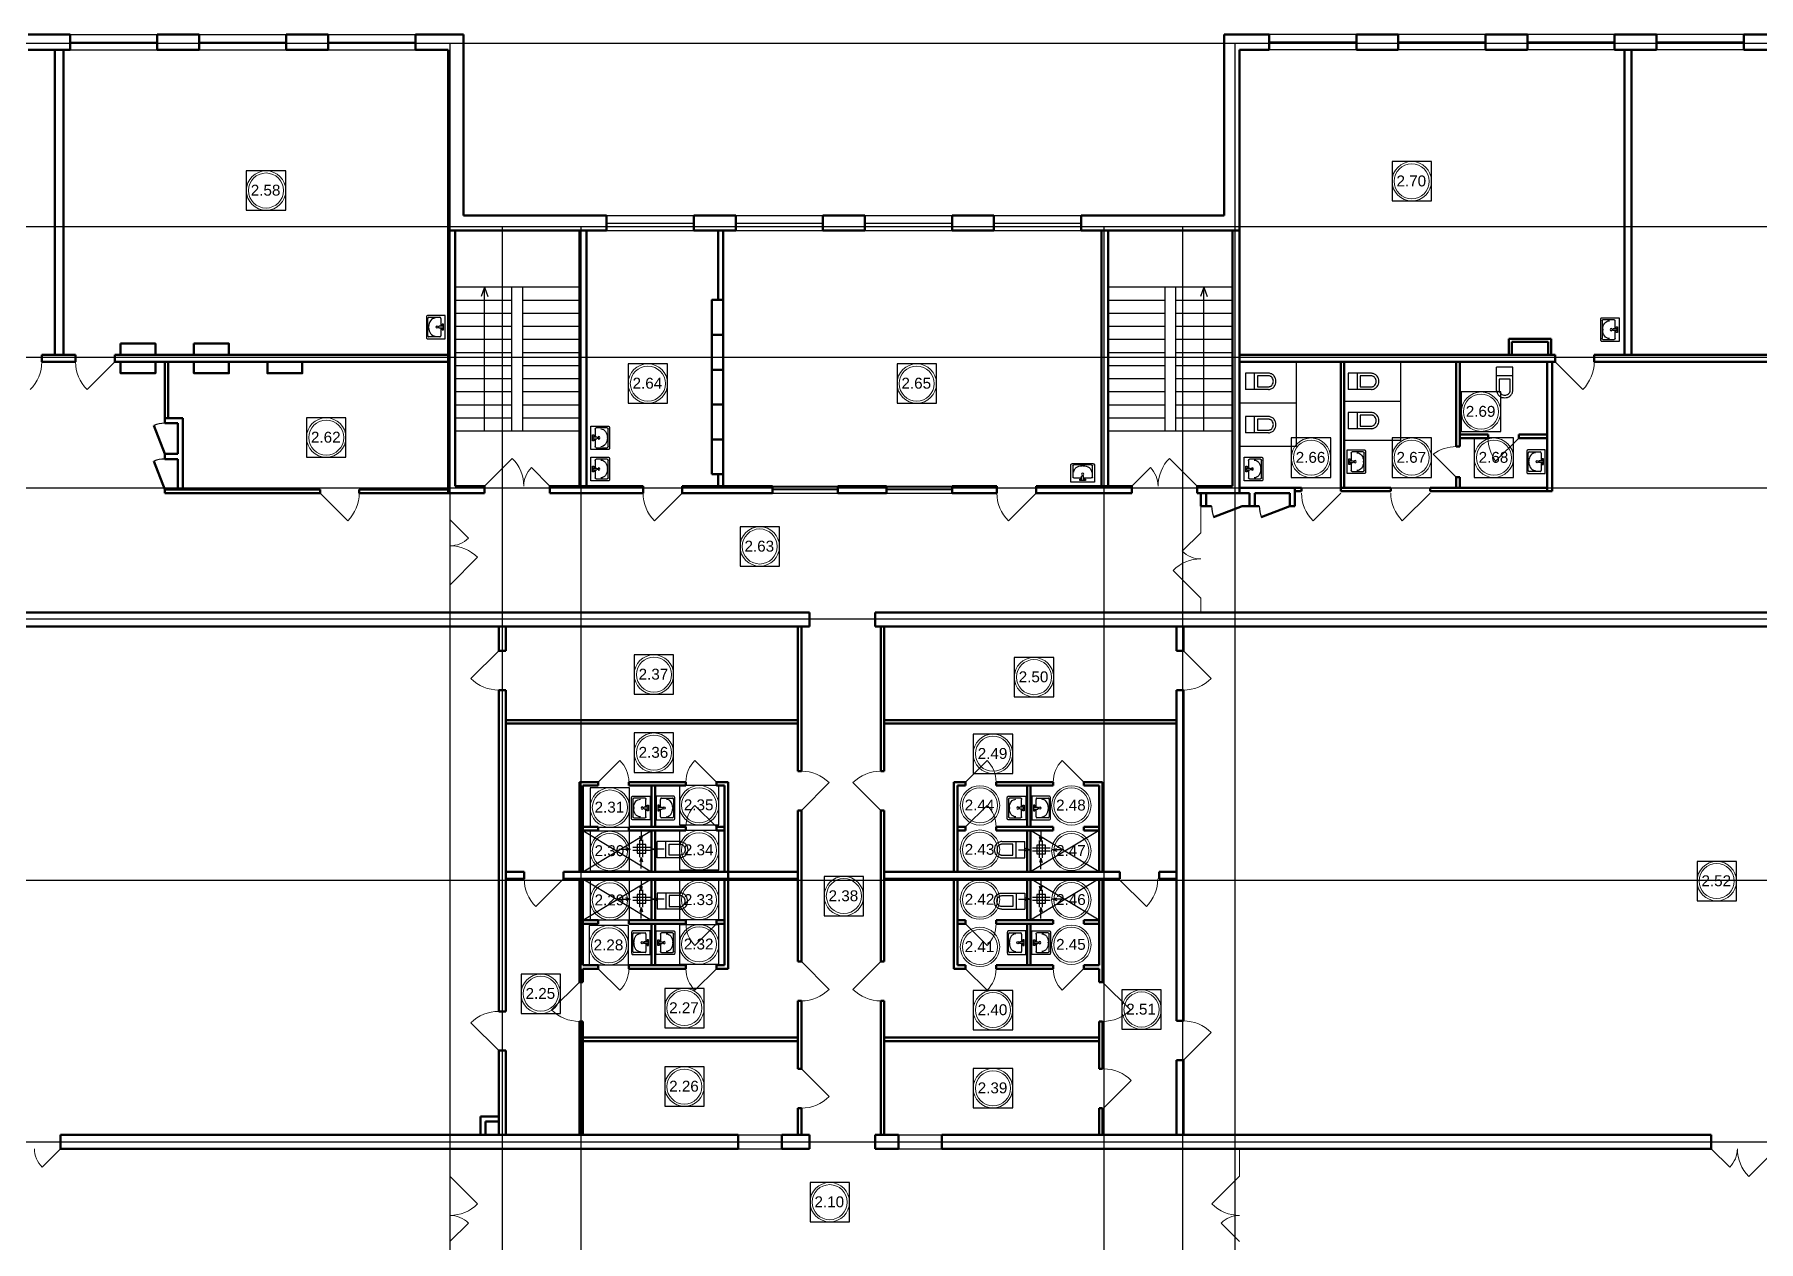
# Model space of a CAD drawing. Header units: metres. Extents: x 0 to 126, y 0 to 58.
# Drawn here: x 36.09 to 75.63, y 26.5 to 54.19 of the extents above; entities that cross this region are included whole.
import ezdxf
from ezdxf.enums import TextEntityAlignment as Align

# ---------------------------------------------------------------- set-up
doc = ezdxf.new("R2010")
doc.units = ezdxf.units.M
doc.linetypes.add('ACAD_ISO04W100', pattern=[30, 24, -3, 0, -3])
for name, color, linetype in [('SANTEH', 7, 'Continuous'), ('YOLO_TABLE', 1, 'Continuous'), ('Окна', 127, 'Continuous'), ('Оси', 30, 'Continuous'), ('размеры оси', 163, 'Continuous'), ('Сантехника', 7, 'Continuous')]:
    doc.layers.add(name, color=color, linetype=linetype)
doc.layers.add('Двери', color=250, linetype='Continuous', lineweight=5)
doc.layers.add('Стены', color=7, linetype='Continuous', lineweight=50)
doc.styles.add('Style-Arial', font='arial.ttf')

# ---------------------------------------------------------------- blocks, each defined once
blk = doc.blocks.new('Rac7')
at = {"color": 0}
for p, q in [((-39501, -24232), (-39501, -23830)), ((-39474, -23808), (-38988, -23808)), ((-39457, -23859), (-39457, -24115)), ((-39032, -23838), (-39430, -23838)), ((-39253, -24186), (-39253, -24094)), ((-39221, -23855), (-39241, -23855)), ((-39209, -24186), (-39209, -24094)), ((-39005, -24115), (-39005, -23859)), ((-39005, -23859), (-39005, -23859)), ((-38961, -23830), (-38961, -24232)), ((-38961, -24232), (-39501, -24232)), ((-39430, -24136), (-39253, -24136)), ((-39297, -24164), (-39253, -24164)), ((-39297, -24194), (-39297, -24164)), ((-39165, -24194), (-39297, -24194)), ((-39253, -24186), (-39209, -24186)), ((-39209, -24136), (-39032, -24136)), ((-39209, -24164), (-39165, -24164)), ((-39165, -24164), (-39165, -24194))]:
    blk.add_line(p, q, dxfattribs=at)
at = {"color": 0, "extrusion": (0, 0, -1)}
for centre, major_axis, start_param, end_param in [((-39474, -23830), (-27, 0), 0, 1.570796), ((-39430, -23859), (-27, 0), 0, 1.570796), ((-39430, -24115), (-27, 0), -1.570796, 0), ((-39241, -24007), (-194, 0), 0, 1.570796), ((-39231, -24104), (-25.3, 0), 0.552816, 2.588777), ((-39221, -24007), (-194, 0), 1.570796, 3.141593), ((-39032, -23859), (-27, 0), 1.570796, 3.141593), ((-39032, -24115), (-27, 0), -3.141593, -1.570796), ((-38988, -23830), (-27, 0), 1.570796, 3.141593)]:
    blk.add_ellipse(centre, major_axis=major_axis, ratio=0.785714, start_param=start_param, end_param=end_param, dxfattribs=at)
blk.add_ellipse((-39231, -24048), major_axis=(-27.9, 0), ratio=0.785714, dxfattribs=at)
blk = doc.blocks.new('WC With Cistern_103')
at = {"layer": 'SANTEH', "linetype": 'Continuous'}
for p, q in [((0, 170), (0, 700)), ((370, 700), (0, 700)), ((370, 500), (0, 500)), ((60, 425), (60, 170)), ((310, 425), (60, 425)), ((310, 170), (310, 425)), ((370, 170), (370, 700))]:
    blk.add_line(p, q, dxfattribs=at)
for points in [[(0, 170), (1, 151), (4, 133), (10, 115), (17, 97), (27, 81), (38, 66), (51, 52), (65, 40)], [(60, 170), (61, 158), (63, 146), (66, 135), (71, 124), (77, 114), (84, 104), (92, 96), (101, 88)], [(65, 40), (92, 23), (122, 10), (153, 3), (185, 0), (217, 3), (248, 10), (278, 23), (305, 40)], [(101, 88), (120, 76), (141, 67), (163, 62), (185, 60), (207, 62), (229, 67), (250, 76), (269, 88)], [(269, 88), (278, 96), (286, 104), (293, 114), (299, 124), (304, 135), (307, 146), (309, 158), (310, 170)], [(305, 40), (319, 52), (332, 66), (343, 81), (353, 97), (360, 115), (366, 133), (369, 151), (370, 170)]]:
    blk.add_lwpolyline(points, dxfattribs=at)
blk = doc.blocks.new('*U22')
at = {"layer": 'размеры оси', "color": 7}
for p, q in [((-6, 449), (-6, 191)), ((-259, -5), (-361, 25)), ((-196, 42), (203, 42)), ((-39, -186), (-39, 212)), ((-6, 191), (-36, 293)), ((-6, 191), (24, 293)), ((31, -186), (31, 212)), ((259, -5), (361, 25)), ((-517, -5), (-259, -5)), ((-259, -5), (-361, -35)), ((-196, -29), (203, -29)), ((-6, -191), (-36, -293)), ((-6, -449), (-6, -191)), ((-6, -191), (24, -293)), ((517, -5), (259, -5)), ((259, -5), (361, -35))]:
    blk.add_line(p, q, dxfattribs=at)
blk.add_3dface([(-102, -94), (98, -94), (98, 106), (-102, 106)], dxfattribs=at)

msp = doc.modelspace()

# ---------------------------------------------------------------- linework, layer by layer
for p, q in [((48.587289, 48.389552), (45.737289, 48.389552)), ((46.413778, 48.389552), (46.336253, 48.181707)), ((46.413778, 45.089552), (46.413778, 48.389552)), ((46.413778, 48.389552), (46.491303, 48.181707)), ((47.037289, 45.089552), (47.037289, 48.389552)), ((47.287289, 45.089552), (47.287289, 48.389552)), ((63.567289, 48.389552), (60.717289, 48.389552)), ((62.017289, 45.089552), (62.017289, 48.389552)), ((62.267289, 45.089552), (62.267289, 48.389552)), ((62.907278, 48.389552), (62.829753, 48.181707)), ((62.907278, 45.089552), (62.907278, 48.389552)), ((62.907278, 48.389552), (62.984803, 48.181707)), ((47.037289, 48.089552), (45.737289, 48.089552)), ((48.587289, 48.089552), (47.287289, 48.089552)), ((62.017289, 48.089552), (60.717289, 48.089552)), ((63.567289, 48.089552), (62.267289, 48.089552)), ((47.037289, 47.789552), (45.737289, 47.789552)), ((47.037289, 47.489552), (45.737289, 47.489552)), ((48.587289, 47.789552), (47.287289, 47.789552)), ((48.587289, 47.489552), (47.287289, 47.489552)), ((62.017289, 47.789552), (60.717289, 47.789552)), ((62.017289, 47.489552), (60.717289, 47.489552)), ((63.567289, 47.789552), (62.267289, 47.789552)), ((63.567289, 47.489552), (62.267289, 47.489552)), ((47.037289, 47.189552), (45.737289, 47.189552)), ((48.587289, 47.189552), (47.287289, 47.189552)), ((62.017289, 47.189552), (60.717289, 47.189552)), ((63.567289, 47.189552), (62.267289, 47.189552)), ((47.037289, 46.889552), (45.737289, 46.889552)), ((48.587289, 46.889552), (47.287289, 46.889552)), ((62.017289, 46.889552), (60.717289, 46.889552)), ((63.567289, 46.889552), (62.267289, 46.889552)), ((47.037289, 46.589552), (45.737289, 46.589552)), ((47.037289, 46.289552), (45.737289, 46.289552)), ((48.587289, 46.589552), (47.287289, 46.589552)), ((48.587289, 46.289552), (47.287289, 46.289552)), ((62.017289, 46.589552), (60.717289, 46.589552)), ((62.017289, 46.289552), (60.717289, 46.289552)), ((63.567289, 46.589552), (62.267289, 46.589552)), ((63.567289, 46.289552), (62.267289, 46.289552)), ((47.037289, 45.989552), (45.737289, 45.989552)), ((48.587289, 45.989552), (47.287289, 45.989552)), ((62.017289, 45.989552), (60.717289, 45.989552)), ((63.567289, 45.989552), (62.267289, 45.989552)), ((47.037289, 45.689552), (45.737289, 45.689552)), ((48.587289, 45.689552), (47.287289, 45.689552)), ((62.017289, 45.689552), (60.717289, 45.689552)), ((63.567289, 45.689552), (62.267289, 45.689552)), ((47.037289, 45.389552), (45.737289, 45.389552)), ((48.587289, 45.089552), (45.737289, 45.089552)), ((48.587289, 45.389552), (47.287289, 45.389552)), ((62.017289, 45.389552), (60.717289, 45.389552)), ((63.567289, 45.089552), (60.717289, 45.089552)), ((63.567289, 45.389552), (62.267289, 45.389552)), ((53.013063, 43.829552), (54.513063, 43.829552)), ((53.013063, 43.749552), (54.513063, 43.749552)), ((53.013063, 43.669552), (54.513063, 43.669552)), ((55.632289, 43.829552), (57.132289, 43.829552)), ((55.632289, 43.749552), (57.132289, 43.749552)), ((55.632289, 43.669552), (57.132289, 43.669552)), ((48.667289, 34.979552), (50.241843, 35.929552)), ((48.667289, 35.929552), (50.241843, 34.979552)), ((60.507289, 34.979552), (58.932735, 35.929552)), ((60.507289, 35.929552), (58.932735, 34.979552)), ((48.667289, 34.818223), (50.241843, 33.868223)), ((48.667289, 33.868223), (50.241843, 34.818223)), ((60.507289, 34.818223), (58.932735, 33.868223)), ((60.507289, 33.868223), (58.932735, 34.818223)), ((52.231843, 28.949552), (53.231843, 28.949552)), ((55.901843, 28.949552), (56.901843, 28.949552)), ((52.231843, 28.789552), (53.231843, 28.789552)), ((52.231843, 28.629552), (53.231843, 28.629552)), ((55.901843, 28.789552), (56.901843, 28.789552)), ((55.901843, 28.629552), (56.901843, 28.629552))]:
    msp.add_line(p, q)
at = {"color": 7, "linetype": 'Continuous', "lineweight": 13}
for centre, radius in [((41.401647, 50.60977), 0.452013), ((41.401647, 50.60977), 0.402013), ((67.67546, 50.821756), 0.452013), ((67.67546, 50.821756), 0.402013), ((50.157491, 46.182015), 0.452013), ((50.157491, 46.182015), 0.402013), ((56.323219, 46.182015), 0.452013), ((56.323219, 46.182015), 0.402013), ((69.264262, 45.536417), 0.452013), ((69.264262, 45.536417), 0.402013), ((42.782374, 44.942982), 0.452013), ((42.782374, 44.942982), 0.402013), ((65.364841, 44.480681), 0.452013), ((65.364841, 44.480681), 0.402013), ((67.67546, 44.480681), 0.452013), ((67.67546, 44.480681), 0.402013), ((69.559488, 44.480681), 0.452013), ((69.559488, 44.480681), 0.402013), ((52.72397, 42.443812), 0.452013), ((52.72397, 42.443812), 0.402013), ((50.29567, 39.506462), 0.452013), ((50.29567, 39.506462), 0.402013), ((59.012415, 39.446124), 0.452013), ((59.012415, 39.446124), 0.402013), ((50.29567, 37.713671), 0.452013), ((50.29567, 37.713671), 0.402013), ((58.071941, 37.687965), 0.452013), ((58.071941, 37.687965), 0.402013), ((49.286388, 36.456013), 0.452013), ((49.286388, 36.456013), 0.402013), ((51.332913, 36.509048), 0.452013), ((51.332913, 36.509048), 0.402013), ((57.774169, 36.505055), 0.452013), ((57.774169, 36.505055), 0.402013), ((59.869093, 36.504249), 0.452013), ((59.869093, 36.504249), 0.402013), ((49.286388, 35.457776), 0.452013), ((49.286388, 35.457776), 0.402013), ((51.332913, 35.476574), 0.452013), ((51.332913, 35.476574), 0.402013), ((57.774169, 35.488962), 0.452013), ((57.774169, 35.488962), 0.402013), ((59.869093, 35.461322), 0.452013), ((59.869093, 35.461322), 0.402013), ((74.668631, 34.767873), 0.452013), ((54.652369, 34.42374), 0.452013), ((54.652369, 34.42374), 0.402013), ((57.774169, 34.343462), 0.452013), ((74.668631, 34.767873), 0.402013), ((49.286388, 34.328781), 0.452013), ((49.286388, 34.328781), 0.402013), ((51.332913, 34.335167), 0.452013), ((51.332913, 34.335167), 0.402013), ((57.774169, 34.343462), 0.402013), ((59.869093, 34.337051), 0.452013), ((59.869093, 34.337051), 0.402013), ((49.26515, 33.295972), 0.452013), ((49.26515, 33.295972), 0.402013), ((51.332913, 33.316097), 0.452013), ((51.332913, 33.316097), 0.402013), ((57.774169, 33.257855), 0.452013), ((57.774169, 33.257855), 0.402013), ((59.869093, 33.308695), 0.452013), ((59.869093, 33.308695), 0.402013), ((47.703332, 32.183928), 0.452013), ((47.703332, 32.183928), 0.402013), ((50.995745, 31.854906), 0.452013), ((50.995745, 31.854906), 0.402013), ((58.071941, 31.809497), 0.452013), ((58.071941, 31.809497), 0.402013), ((61.478348, 31.822352), 0.452013), ((61.478348, 31.822352), 0.402013), ((50.995745, 30.05517), 0.452013), ((50.995745, 30.05517), 0.402013), ((58.071941, 30.016681), 0.452013), ((58.071941, 30.016681), 0.402013), ((54.328382, 27.402451), 0.452013), ((54.328382, 27.402451), 0.402013)]:
    msp.add_circle(centre, radius, dxfattribs=at)
at = {"layer": 'SANTEH'}
for p, q in [((65.027289, 46.679552), (65.027289, 44.735233)), ((67.427289, 44.879552), (67.427289, 46.679552)), ((65.027289, 45.732657), (63.750274, 45.732657)), ((66.127289, 45.779552), (67.427289, 45.779552)), ((65.027289, 44.735233), (63.750274, 44.735233)), ((66.127289, 44.879552), (67.427289, 44.879552))]:
    msp.add_line(p, q, dxfattribs=at)
for centre, start, end in [((39.077289, 44.569552), 90, 111.0579294), ((39.077289, 43.749552), 90, 111.0579294), ((63.784183, 43.369552), 180, 201.0579295), ((64.877289, 43.369552), 180, 201.0579295)]:
    msp.add_arc(centre, 0.7, start, end, dxfattribs=at)
at = {"layer": 'YOLO_TABLE'}
for points in [[(40.949634, 50.157756), (41.853661, 50.157756), (41.853661, 51.061783), (40.949634, 51.061783)], [(67.223447, 50.369742), (68.127474, 50.369742), (68.127474, 51.273769), (67.223447, 51.273769)], [(49.705478, 45.730001), (50.609505, 45.730001), (50.609505, 46.634028), (49.705478, 46.634028)], [(55.871206, 45.730001), (56.775233, 45.730001), (56.775233, 46.634028), (55.871206, 46.634028)], [(68.812249, 45.084404), (69.716276, 45.084404), (69.716276, 45.988431), (68.812249, 45.988431)], [(42.33036, 44.490969), (43.234387, 44.490969), (43.234387, 45.394995), (42.33036, 45.394995)], [(64.912828, 44.028668), (65.816855, 44.028668), (65.816855, 44.932695), (64.912828, 44.932695)], [(67.223447, 44.028668), (68.127474, 44.028668), (68.127474, 44.932695), (67.223447, 44.932695)], [(69.107474, 44.028668), (70.011501, 44.028668), (70.011501, 44.932695), (69.107474, 44.932695)], [(52.271957, 41.991798), (53.175983, 41.991798), (53.175983, 42.895825), (52.271957, 42.895825)], [(49.843656, 39.054449), (50.747683, 39.054449), (50.747683, 39.958476), (49.843656, 39.958476)], [(58.560402, 38.994111), (59.464428, 38.994111), (59.464428, 39.898138), (58.560402, 39.898138)], [(49.843656, 37.261657), (50.747683, 37.261657), (50.747683, 38.165684), (49.843656, 38.165684)], [(57.619928, 37.235952), (58.523955, 37.235952), (58.523955, 38.139979), (57.619928, 38.139979)], [(48.834375, 36.003999), (49.738402, 36.003999), (49.738402, 36.908026), (48.834375, 36.908026)], [(50.880899, 36.057034), (51.784926, 36.057034), (51.784926, 36.961061), (50.880899, 36.961061)], [(48.834375, 35.005762), (49.738402, 35.005762), (49.738402, 35.909789), (48.834375, 35.909789)], [(50.880899, 35.024561), (51.784926, 35.024561), (51.784926, 35.928588), (50.880899, 35.928588)], [(74.216617, 34.315859), (75.120644, 34.315859), (75.120644, 35.219886), (74.216617, 35.219886)], [(54.200355, 33.971726), (55.104382, 33.971726), (55.104382, 34.875753), (54.200355, 34.875753)], [(48.834375, 33.876767), (49.738402, 33.876767), (49.738402, 34.780794), (48.834375, 34.780794)], [(50.880899, 33.883153), (51.784926, 33.883153), (51.784926, 34.78718), (50.880899, 34.78718)], [(48.813137, 32.843959), (49.717164, 32.843959), (49.717164, 33.747986), (48.813137, 33.747986)], [(50.880899, 32.864084), (51.784926, 32.864084), (51.784926, 33.768111), (50.880899, 33.768111)], [(47.251319, 31.731914), (48.155346, 31.731914), (48.155346, 32.635941), (47.251319, 32.635941)], [(50.543732, 31.402893), (51.447758, 31.402893), (51.447758, 32.30692), (50.543732, 32.30692)], [(57.619928, 31.357484), (58.523955, 31.357484), (58.523955, 32.261511), (57.619928, 32.261511)], [(61.026334, 31.370338), (61.930361, 31.370338), (61.930361, 32.274365), (61.026334, 32.274365)], [(50.543732, 29.603157), (51.447758, 29.603157), (51.447758, 30.507184), (50.543732, 30.507184)], [(57.619928, 29.564667), (58.523955, 29.564667), (58.523955, 30.468694), (57.619928, 30.468694)], [(53.876369, 26.950437), (54.780396, 26.950437), (54.780396, 27.854464), (53.876369, 27.854464)]]:
    msp.add_lwpolyline(points, close=True, dxfattribs=at)
at = {"layer": 'Двери'}
for p, q in [((37.932839, 46.679552), (37.296443, 46.043156)), ((70.960332, 46.679552), (71.596728, 46.043156)), ((70.127289, 44.929552), (69.598799, 44.401061)), ((46.412289, 43.829552), (47.048685, 44.465948)), ((62.757289, 43.829552), (62.120893, 44.465948)), ((68.697289, 44.03486), (68.168799, 44.56335)), ((47.912289, 43.829552), (47.488025, 44.253816)), ((61.257289, 43.829552), (61.681553, 44.253816)), ((42.63938, 43.669552), (43.275776, 43.033156)), ((45.617289, 43.669552), (45.617289, 43.059552)), ((50.947289, 43.669552), (50.310893, 43.033156)), ((59.061692, 43.669552), (58.425296, 43.033156)), ((66.047289, 43.669552), (65.410893, 43.033156)), ((68.094487, 43.669552), (67.458091, 43.033156)), ((62.837289, 43.369552), (62.837289, 42.759552)), ((45.617289, 43.059552), (46.041553, 42.635288)), ((62.837289, 42.759552), (62.413025, 42.335288)), ((45.617289, 41.559552), (46.253685, 42.195948)), ((45.617289, 41.559552), (45.617289, 40.929552)), ((62.837289, 41.259552), (62.200893, 41.895948)), ((62.837289, 41.259552), (62.837289, 40.939552)), ((46.737289, 40.050216), (46.100893, 39.41382)), ((62.437289, 40.050216), (63.073685, 39.41382)), ((49.021843, 37.040881), (49.516817, 37.535855)), ((51.731843, 37.040881), (51.236868, 37.535855)), ((57.442735, 37.040881), (57.93771, 37.535855)), ((60.152735, 37.039552), (59.65776, 37.534526)), ((53.677289, 36.390216), (54.313685, 37.026612)), ((55.497289, 36.390216), (54.860893, 37.026612)), ((51.731843, 36.010881), (51.236868, 36.505855)), ((57.442735, 36.010881), (57.93771, 36.505855)), ((48.221843, 34.819552), (47.585446, 34.183156)), ((60.952735, 34.819552), (61.589131, 34.183156)), ((51.731843, 33.788223), (51.236868, 33.293248)), ((57.442735, 33.788223), (57.93771, 33.293248)), ((53.677289, 32.920216), (54.313685, 32.28382)), ((55.497289, 32.920216), (54.860893, 32.28382)), ((48.587289, 32.448887), (47.950893, 31.812491)), ((49.021843, 32.758223), (49.516817, 32.263248)), ((51.731843, 32.758223), (51.236868, 32.263248)), ((57.442735, 32.758223), (57.93771, 32.263248)), ((60.152735, 32.759552), (59.65776, 32.264577)), ((60.587289, 32.448887), (61.223685, 31.812491)), ((46.737289, 30.880216), (46.100893, 31.516612)), ((62.437289, 30.660216), (63.073685, 31.296612)), ((53.677289, 30.460216), (54.313685, 29.82382)), ((60.607289, 29.560216), (61.243685, 30.196612)), ((36.691843, 28.629552), (36.267578, 28.205288)), ((45.617289, 27.999552), (45.617289, 28.629552)), ((63.727289, 27.999552), (63.727289, 28.629552)), ((74.541843, 28.629552), (74.966107, 28.205288)), ((76.041843, 28.629552), (75.405446, 27.993156)), ((45.617289, 27.999552), (46.253685, 27.363156)), ((63.727289, 27.999552), (63.090893, 27.363156)), ((45.617289, 26.499552), (46.041553, 26.923816)), ((63.727289, 26.499552), (63.303025, 26.923816))]:
    msp.add_line(p, q, dxfattribs=at)
for centre, radius, start, end in [((35.358795, 46.679552), 0.9, 315, 0), ((37.932839, 46.679552), 0.9, 180, 225), ((70.960332, 46.679552), 0.9, 315, 0), ((68.697289, 43.83486), 0.9, 90, 125.9593692), ((70.327289, 44.929552), 0.9, 180, 215.9593692), ((46.412289, 43.829552), 0.9, 0, 45), ((62.757289, 43.829552), 0.9, 135, 180), ((47.912289, 43.829552), 0.6, 135, 180), ((61.257289, 43.829552), 0.6, 0, 45), ((42.63938, 43.669552), 0.9, 315, 0), ((50.947289, 43.669552), 0.9, 180, 225), ((59.061692, 43.669552), 0.9, 180, 225), ((66.047289, 43.669552), 0.9, 180, 225), ((68.094487, 43.669552), 0.9, 180, 225), ((45.617289, 43.059552), 0.6, 270, 315), ((45.617289, 41.559552), 0.9, 45, 90), ((62.837289, 42.759552), 0.6, 225, 270), ((62.837289, 41.259552), 0.9, 90, 135), ((46.737289, 40.050216), 0.9, 225, 270), ((62.437289, 40.050216), 0.9, 270, 315), ((49.021843, 37.040881), 0.7, 0, 45), ((51.731843, 37.040881), 0.7, 135, 180), ((53.677289, 36.390216), 0.9, 45, 90), ((55.497289, 36.390216), 0.9, 90, 135), ((57.442735, 37.040881), 0.7, 0, 45), ((60.152735, 37.039552), 0.7, 135, 180), ((51.731843, 36.010881), 0.7, 135, 180), ((57.442735, 36.010881), 0.7, 0, 45), ((48.221843, 34.819552), 0.9, 180, 225), ((60.952735, 34.819552), 0.9, 315, 0), ((51.731843, 33.788223), 0.7, 180, 225), ((57.442735, 33.788223), 0.7, 315, 0), ((49.021843, 32.758223), 0.7, 315, 0), ((51.731843, 32.758223), 0.7, 180, 225), ((57.442735, 32.758223), 0.7, 315, 0), ((60.152735, 32.759552), 0.7, 180, 225), ((53.677289, 32.920216), 0.9, 270, 315), ((55.497289, 32.920216), 0.9, 225, 270), ((46.737289, 30.880216), 0.9, 90, 135), ((48.587289, 32.448887), 0.9, 225, 270), ((60.587289, 32.448887), 0.9, 270, 315), ((62.437289, 30.660216), 0.9, 45, 90), ((60.607289, 29.560216), 0.9, 45, 90), ((53.677289, 30.460216), 0.9, 270, 315), ((36.691843, 28.629552), 0.6, 180, 225), ((74.541843, 28.629552), 0.6, 315, 0), ((76.041843, 28.629552), 0.9, 180, 225), ((45.617289, 27.999552), 0.9, 270, 315), ((63.727289, 27.999552), 0.9, 225, 270), ((45.617289, 26.499552), 0.6, 45, 90), ((63.727289, 26.499552), 0.6, 90, 135)]:
    msp.add_arc(centre, radius, start, end, dxfattribs=at)
at = {"layer": 'Окна'}
for p, q in [((36.907289, 54.189552), (38.907289, 54.189552)), ((39.867289, 54.189552), (41.867289, 54.189552)), ((42.827289, 54.189552), (44.827289, 54.189552)), ((66.407289, 54.189552), (64.407289, 54.189552)), ((69.367289, 54.189552), (67.367289, 54.189552)), ((72.327289, 54.189552), (70.327289, 54.189552)), ((75.287289, 54.189552), (73.287289, 54.189552)), ((36.907289, 54.014552), (38.907289, 54.014552)), ((36.907289, 53.839552), (38.907289, 53.839552)), ((39.867289, 54.014552), (41.867289, 54.014552)), ((39.867289, 53.839552), (41.867289, 53.839552)), ((42.827289, 54.014552), (44.827289, 54.014552)), ((42.827289, 53.839552), (44.827289, 53.839552)), ((66.407289, 54.014552), (64.407289, 54.014552)), ((66.407289, 53.839552), (64.407289, 53.839552)), ((69.367289, 54.014552), (67.367289, 54.014552)), ((69.367289, 53.839552), (67.367289, 53.839552)), ((72.327289, 54.014552), (70.327289, 54.014552)), ((72.327289, 53.839552), (70.327289, 53.839552)), ((75.287289, 54.014552), (73.287289, 54.014552)), ((75.287289, 53.839552), (73.287289, 53.839552)), ((49.212289, 50.039552), (51.212289, 50.039552)), ((49.212289, 49.864552), (51.212289, 49.864552)), ((52.172289, 50.039552), (54.172289, 50.039552)), ((52.172289, 49.864552), (54.172289, 49.864552)), ((55.132289, 50.039552), (57.132289, 50.039552)), ((55.132289, 49.864552), (57.132289, 49.864552)), ((58.092289, 50.039552), (60.092289, 50.039552)), ((58.092289, 49.864552), (60.092289, 49.864552)), ((49.212289, 49.689552), (51.212289, 49.689552)), ((52.172289, 49.689552), (54.172289, 49.689552)), ((55.132289, 49.689552), (57.132289, 49.689552)), ((58.092289, 49.689552), (60.092289, 49.689552)), ((55.132289, 43.829552), (55.632289, 43.829552))]:
    msp.add_line(p, q, dxfattribs=at)
at = {"layer": 'Оси', "linetype": 'ACAD_ISO04W100', "ltscale": 40}
for p, q in [((91.247989, 53.979552), (6.267592, 53.979552)), ((45.617289, 53.979552), (45.617289, 9.958175)), ((63.617289, 53.979552), (63.617289, 9.958175)), ((91.003188, 49.779552), (6.267592, 49.779552)), ((46.817289, 49.779552), (46.817289, 9.958175)), ((48.617289, 49.779552), (48.617289, 9.958175)), ((60.617289, 49.779552), (60.617289, 9.958175)), ((62.417289, 49.779552), (62.417289, 9.958175)), ((91.003188, 46.779552), (6.267592, 46.779552)), ((90.617289, 43.779552), (6.267592, 43.779552)), ((96.817289, 40.779552), (6.267592, 40.779552)), ((97.202166, 34.779552), (6.267592, 34.779552)), ((97.202166, 28.779552), (6.267592, 28.779552))]:
    msp.add_line(p, q, dxfattribs=at)
at = {"layer": 'Стены'}
for p, q in [((35.947289, 54.189552), (36.907289, 54.189552)), ((36.907289, 53.839552), (36.907289, 54.189552)), ((38.907289, 54.189552), (39.867289, 54.189552)), ((38.907289, 53.839552), (38.907289, 54.189552)), ((39.867289, 53.839552), (39.867289, 54.189552)), ((41.867289, 54.189552), (42.827289, 54.189552)), ((41.867289, 53.839552), (41.867289, 54.189552)), ((42.827289, 53.839552), (42.827289, 54.189552)), ((44.827289, 54.189552), (45.927289, 54.189552)), ((44.827289, 53.839552), (44.827289, 54.189552)), ((45.927289, 50.039552), (45.927289, 54.189552)), ((63.377289, 54.189552), (63.377289, 50.039552)), ((64.407289, 54.189552), (63.377289, 54.189552)), ((64.407289, 53.839552), (64.407289, 54.189552)), ((67.367289, 54.189552), (66.407289, 54.189552)), ((66.407289, 53.839552), (66.407289, 54.189552)), ((67.367289, 53.839552), (67.367289, 54.189552)), ((70.327289, 54.189552), (69.367289, 54.189552)), ((69.367289, 53.839552), (69.367289, 54.189552)), ((70.327289, 53.839552), (70.327289, 54.189552)), ((73.287289, 54.189552), (72.327289, 54.189552)), ((72.327289, 53.839552), (72.327289, 54.189552)), ((73.287289, 53.839552), (73.287289, 54.189552)), ((76.247289, 54.189552), (75.287289, 54.189552)), ((75.287289, 53.839552), (75.287289, 54.189552)), ((35.947289, 53.839552), (36.907289, 53.839552)), ((36.557289, 46.839552), (36.557289, 53.839552)), ((36.757289, 46.839552), (36.757289, 53.839552)), ((38.907289, 53.839552), (39.867289, 53.839552)), ((41.867289, 53.839552), (42.827289, 53.839552)), ((44.827289, 53.839552), (45.577289, 53.839552)), ((45.577289, 43.669552), (45.577289, 53.839552)), ((63.727289, 53.839552), (63.727289, 49.689552)), ((64.407289, 53.839552), (63.727289, 53.839552)), ((67.367289, 53.839552), (66.407289, 53.839552)), ((70.327289, 53.839552), (69.367289, 53.839552)), ((73.287289, 53.839552), (72.327289, 53.839552)), ((72.557289, 53.839552), (72.557289, 46.839552)), ((72.717289, 53.839552), (72.717289, 46.839552)), ((76.247289, 53.839552), (75.287289, 53.839552)), ((49.212289, 50.039552), (45.927289, 50.039552)), ((49.212289, 50.039552), (49.212289, 49.689552)), ((52.172289, 50.039552), (51.212289, 50.039552)), ((51.212289, 50.039552), (51.212289, 49.689552)), ((52.172289, 50.039552), (52.172289, 49.689552)), ((55.132289, 50.039552), (54.172289, 50.039552)), ((54.172289, 50.039552), (54.172289, 49.689552)), ((55.132289, 50.039552), (55.132289, 49.689552)), ((58.092289, 50.039552), (57.132289, 50.039552)), ((57.132289, 50.039552), (57.132289, 49.689552)), ((58.092289, 50.039552), (58.092289, 49.689552)), ((63.377289, 50.039552), (60.092289, 50.039552)), ((60.092289, 50.039552), (60.092289, 49.689552)), ((49.212289, 49.689552), (45.577289, 49.689552)), ((45.737289, 43.829552), (45.737289, 49.689552)), ((48.587289, 43.829552), (48.587289, 49.689552)), ((48.747289, 43.829552), (48.747289, 49.689552)), ((52.172289, 49.689552), (51.212289, 49.689552)), ((51.767289, 48.099552), (51.767289, 49.689552)), ((51.887289, 43.829552), (51.887289, 49.689552)), ((55.132289, 49.689552), (54.172289, 49.689552)), ((58.092289, 49.689552), (57.132289, 49.689552)), ((63.727289, 49.689552), (60.092289, 49.689552)), ((60.557289, 43.829552), (60.557289, 49.689552)), ((60.717289, 43.829552), (60.717289, 49.689552)), ((63.567289, 43.829552), (63.567289, 49.689552)), ((63.727289, 43.669552), (63.727289, 49.689552)), ((69.902289, 47.204552), (69.902289, 46.839552)), ((69.902289, 47.204552), (70.872289, 47.204552)), ((69.967289, 47.139552), (69.967289, 46.839552)), ((69.967289, 47.139552), (70.807289, 47.139552)), ((70.807289, 47.139552), (70.807289, 46.839552)), ((70.872289, 47.204552), (70.872289, 46.839552)), ((36.258795, 46.839552), (37.032839, 46.839552)), ((36.258795, 46.839552), (36.258795, 46.679552)), ((36.258795, 46.679552), (37.032839, 46.679552)), ((37.032839, 46.839552), (37.032839, 46.679552)), ((37.932839, 46.839552), (45.577289, 46.839552)), ((37.932839, 46.839552), (37.932839, 46.679552)), ((37.932839, 46.679552), (45.577289, 46.679552)), ((39.077289, 45.389552), (39.077289, 46.679552)), ((39.157289, 45.389552), (39.157289, 46.679552)), ((63.727289, 46.839552), (70.960332, 46.839552)), ((63.727289, 46.679552), (70.960332, 46.679552)), ((66.047289, 43.789552), (66.047289, 46.679552)), ((66.127289, 43.789552), (66.127289, 46.679552)), ((68.697289, 44.73486), (68.697289, 46.679552)), ((68.777289, 44.73486), (68.777289, 46.679552)), ((70.777289, 43.709552), (70.777289, 46.679552)), ((70.897289, 43.709552), (70.897289, 46.679552)), ((70.960332, 46.839552), (70.960332, 46.679552)), ((71.860332, 46.839552), (79.904735, 46.839552)), ((71.860332, 46.839552), (71.860332, 46.679552)), ((71.860332, 46.679552), (79.904735, 46.679552)), ((39.077289, 44.569552), (38.825771, 45.222804)), ((39.497289, 45.389552), (39.077289, 45.389552)), ((39.077289, 45.269552), (39.077289, 45.389552)), ((39.377289, 45.269552), (39.077289, 45.269552)), ((39.377289, 44.569552), (39.377289, 45.269552)), ((39.497289, 43.749552), (39.497289, 45.389552)), ((68.697289, 44.73486), (68.777289, 44.73486)), ((68.777289, 45.009552), (69.427289, 45.009552)), ((68.777289, 44.929552), (69.427289, 44.929552)), ((69.427289, 45.009552), (69.427289, 44.929552)), ((70.127289, 45.009552), (70.777289, 45.009552)), ((70.127289, 45.009552), (70.127289, 44.929552)), ((70.127289, 44.929552), (70.777289, 44.929552)), ((39.077289, 43.749552), (38.825771, 44.402804)), ((39.377289, 44.569552), (39.077289, 44.569552)), ((39.077289, 44.449552), (39.077289, 44.569552)), ((39.377289, 44.449552), (39.077289, 44.449552)), ((39.377289, 43.749552), (39.377289, 44.449552)), ((51.767289, 43.829552), (51.767289, 44.099552)), ((68.697289, 43.789552), (68.697289, 44.03486)), ((68.697289, 44.03486), (68.777289, 44.03486)), ((68.777289, 43.789552), (68.777289, 44.03486)), ((42.63938, 43.749552), (39.077289, 43.749552)), ((39.077289, 43.669552), (39.077289, 43.749552)), ((42.63938, 43.669552), (39.077289, 43.669552)), ((42.63938, 43.749552), (42.63938, 43.669552)), ((45.577289, 43.749552), (43.53938, 43.749552)), ((43.53938, 43.749552), (43.53938, 43.669552)), ((45.577289, 43.669552), (43.53938, 43.669552)), ((46.412289, 43.669552), (45.577289, 43.669552)), ((46.412289, 43.829552), (45.737289, 43.829552)), ((46.412289, 43.829552), (46.412289, 43.669552)), ((50.047289, 43.829552), (47.912289, 43.829552)), ((47.912289, 43.829552), (47.912289, 43.669552)), ((50.047289, 43.669552), (47.912289, 43.669552)), ((50.047289, 43.829552), (50.047289, 43.669552)), ((53.013063, 43.829552), (50.947289, 43.829552)), ((50.947289, 43.829552), (50.947289, 43.669552)), ((53.013063, 43.669552), (50.947289, 43.669552)), ((53.013063, 43.829552), (53.013063, 43.669552)), ((55.632289, 43.829552), (54.513063, 43.829552)), ((54.513063, 43.829552), (54.513063, 43.669552)), ((55.632289, 43.669552), (54.513063, 43.669552)), ((55.632289, 43.829552), (55.632289, 43.669552)), ((58.161692, 43.829552), (57.132289, 43.829552)), ((57.132289, 43.829552), (57.132289, 43.669552)), ((58.161692, 43.669552), (57.132289, 43.669552)), ((58.161692, 43.829552), (58.161692, 43.669552)), ((61.257289, 43.829552), (59.061692, 43.829552)), ((59.061692, 43.829552), (59.061692, 43.669552)), ((61.257289, 43.669552), (59.061692, 43.669552)), ((61.257289, 43.829552), (61.257289, 43.669552)), ((63.567289, 43.829552), (62.757289, 43.829552)), ((62.757289, 43.829552), (62.757289, 43.669552)), ((63.727289, 43.669552), (62.757289, 43.669552)), ((62.837289, 43.669552), (62.837289, 43.369552)), ((62.957289, 43.669552), (62.957289, 43.369552)), ((63.727289, 43.789552), (64.997289, 43.789552)), ((63.727289, 43.669552), (63.957289, 43.669552)), ((63.957289, 43.669552), (63.957289, 43.369552)), ((64.077289, 43.669552), (64.077289, 43.369552)), ((64.077289, 43.669552), (64.877289, 43.669552)), ((64.877289, 43.669552), (64.877289, 43.369552)), ((64.997289, 43.789552), (65.147289, 43.789552)), ((64.997289, 43.789552), (64.997289, 43.369552)), ((64.997289, 43.709552), (65.147289, 43.709552)), ((65.147289, 43.789552), (65.147289, 43.709552)), ((66.047289, 43.789552), (67.194487, 43.789552)), ((66.047289, 43.789552), (66.047289, 43.709552)), ((66.047289, 43.709552), (67.194487, 43.709552)), ((67.194487, 43.789552), (67.194487, 43.709552)), ((68.094487, 43.789552), (70.777289, 43.789552)), ((68.094487, 43.789552), (68.094487, 43.709552)), ((68.094487, 43.709552), (70.897289, 43.709552)), ((63.084183, 43.369552), (62.837289, 43.369552)), ((63.784183, 43.369552), (63.130931, 43.118034)), ((64.177289, 43.369552), (63.784183, 43.369552)), ((64.877289, 43.369552), (64.224036, 43.118034)), ((64.997289, 43.369552), (64.877289, 43.369552)), ((22.737289, 40.929552), (53.867289, 40.929552)), ((53.867289, 40.609552), (53.867289, 40.929552)), ((55.367289, 40.929552), (86.497289, 40.929552)), ((55.367289, 40.609552), (55.367289, 40.929552)), ((22.737289, 40.609552), (53.867289, 40.609552)), ((46.737289, 40.050216), (46.737289, 40.609552)), ((46.897289, 40.050216), (46.897289, 40.609552)), ((53.597289, 37.290216), (53.597289, 40.609552)), ((53.677289, 37.290216), (53.677289, 40.609552)), ((55.367289, 40.609552), (86.497289, 40.609552)), ((55.497289, 37.290216), (55.497289, 40.609552)), ((55.577289, 37.290216), (55.577289, 40.609552)), ((62.277289, 40.050216), (62.277289, 40.609552)), ((62.437289, 40.050216), (62.437289, 40.609552)), ((46.897289, 40.050216), (46.737289, 40.050216)), ((62.277289, 40.050216), (62.437289, 40.050216)), ((46.737289, 31.780216), (46.737289, 39.150216)), ((46.897289, 39.150216), (46.737289, 39.150216)), ((46.897289, 31.780216), (46.897289, 39.150216)), ((62.277289, 31.560216), (62.277289, 39.150216)), ((62.277289, 39.150216), (62.437289, 39.150216)), ((62.437289, 31.560216), (62.437289, 39.150216)), ((46.897289, 38.459552), (53.597289, 38.459552)), ((46.897289, 38.379552), (53.597289, 38.379552)), ((55.577289, 38.459552), (62.277289, 38.459552)), ((55.577289, 38.379552), (62.277289, 38.379552)), ((53.597289, 37.290216), (53.677289, 37.290216)), ((55.497289, 37.290216), (55.577289, 37.290216)), ((48.587289, 37.039552), (49.021843, 37.039552)), ((48.587289, 37.039552), (48.587289, 34.979552)), ((48.667289, 36.959552), (49.021843, 36.959552)), ((48.667289, 36.959552), (48.667289, 34.979552)), ((49.021843, 36.959552), (49.021843, 37.039552)), ((49.721843, 37.039552), (51.031843, 37.039552)), ((49.721843, 36.959552), (49.721843, 37.039552)), ((49.721843, 36.959552), (51.031843, 36.959552)), ((50.241843, 36.959552), (50.241843, 36.009552)), ((50.321843, 36.959552), (50.321843, 36.009552)), ((51.031843, 36.959552), (51.031843, 37.039552)), ((51.731843, 37.040881), (51.997289, 37.040881)), ((51.731843, 36.959552), (51.731843, 37.039552)), ((51.731843, 36.959552), (51.917289, 36.959552)), ((51.917289, 36.959552), (51.917289, 34.979552)), ((51.997289, 37.039552), (51.997289, 34.979552)), ((57.442735, 37.039552), (57.177289, 37.039552)), ((57.177289, 37.039552), (57.177289, 34.979552)), ((57.442735, 36.959552), (57.257289, 36.959552)), ((57.257289, 36.959552), (57.257289, 34.979552)), ((57.442735, 36.959552), (57.442735, 37.039552)), ((59.452735, 37.039552), (58.142735, 37.039552)), ((58.142735, 36.959552), (58.142735, 37.039552)), ((59.452735, 36.959552), (58.142735, 36.959552)), ((58.852735, 36.959552), (58.852735, 36.009552)), ((58.932735, 36.959552), (58.932735, 36.009552)), ((59.452735, 36.959552), (59.452735, 37.039552)), ((60.587289, 37.039552), (60.152735, 37.039552)), ((60.152735, 36.959552), (60.152735, 37.039552)), ((60.507289, 36.959552), (60.152735, 36.959552)), ((60.507289, 36.959552), (60.507289, 34.979552)), ((60.587289, 37.039552), (60.587289, 34.979552)), ((51.997289, 32.920216), (51.997289, 36.390216)), ((53.597289, 32.920216), (53.597289, 36.390216)), ((53.597289, 36.390216), (53.677289, 36.390216)), ((53.677289, 32.920216), (53.677289, 36.390216)), ((55.497289, 32.920216), (55.497289, 36.390216)), ((55.497289, 36.390216), (55.577289, 36.390216)), ((55.577289, 32.920216), (55.577289, 36.390216)), ((49.021843, 36.009552), (48.667289, 36.009552)), ((49.021843, 35.929552), (49.021843, 36.009552)), ((51.031843, 36.009552), (49.721843, 36.009552)), ((49.721843, 35.929552), (49.721843, 36.009552)), ((51.031843, 35.929552), (51.031843, 36.009552)), ((51.917289, 36.009552), (51.731843, 36.009552)), ((51.731843, 35.929552), (51.731843, 36.009552)), ((57.257289, 36.009552), (57.442735, 36.009552)), ((57.442735, 35.929552), (57.442735, 36.009552)), ((58.142735, 36.009552), (59.452735, 36.009552)), ((58.142735, 35.929552), (58.142735, 36.009552)), ((59.452735, 35.929552), (59.452735, 36.009552)), ((60.152735, 36.009552), (60.507289, 36.009552)), ((60.152735, 35.929552), (60.152735, 36.009552)), ((49.021843, 35.929552), (48.667289, 35.929552)), ((51.031843, 35.929552), (49.721843, 35.929552)), ((50.241843, 35.929552), (50.241843, 34.979552)), ((50.321843, 35.929552), (50.321843, 34.979552)), ((51.917289, 35.929552), (51.731843, 35.929552)), ((57.257289, 35.929552), (57.442735, 35.929552)), ((58.142735, 35.929552), (59.452735, 35.929552)), ((58.852735, 35.929552), (58.852735, 34.979552)), ((58.932735, 35.929552), (58.932735, 34.979552)), ((60.152735, 35.929552), (60.507289, 35.929552)), ((46.897289, 34.979552), (47.321843, 34.979552)), ((46.897289, 34.819552), (47.321843, 34.819552)), ((47.321843, 34.979552), (47.321843, 34.819552)), ((48.221843, 34.979552), (53.597289, 34.979552)), ((48.221843, 34.979552), (48.221843, 34.819552)), ((48.221843, 34.819552), (53.597289, 34.819552)), ((48.587289, 32.448887), (48.587289, 34.818223)), ((48.667289, 32.838223), (48.667289, 34.818223)), ((50.241843, 33.868223), (50.241843, 34.818223)), ((50.321843, 33.868223), (50.321843, 34.818223)), ((51.917289, 32.838223), (51.917289, 34.818223)), ((51.997289, 32.758223), (51.997289, 34.818223)), ((55.577289, 34.979552), (60.982735, 34.979552)), ((55.577289, 34.819552), (60.982735, 34.819552)), ((57.177289, 32.758223), (57.177289, 34.818223)), ((57.257289, 32.838223), (57.257289, 34.818223)), ((58.852735, 33.868223), (58.852735, 34.818223)), ((58.932735, 33.868223), (58.932735, 34.818223)), ((60.507289, 32.838223), (60.507289, 34.818223)), ((60.587289, 32.448887), (60.587289, 34.818223)), ((60.982735, 34.979552), (60.982735, 34.819552)), ((61.882735, 34.979552), (62.277289, 34.979552)), ((62.277289, 34.979552), (61.882735, 34.979552)), ((61.882735, 34.979552), (61.882735, 34.819552)), ((61.882735, 34.819552), (62.277289, 34.819552)), ((62.277289, 34.819552), (61.882735, 34.819552)), ((49.021843, 33.868223), (48.667289, 33.868223)), ((49.021843, 33.788223), (48.667289, 33.788223)), ((49.021843, 33.868223), (49.021843, 33.788223)), ((51.031843, 33.868223), (49.721843, 33.868223)), ((49.721843, 33.868223), (49.721843, 33.788223)), ((51.031843, 33.788223), (49.721843, 33.788223)), ((50.241843, 32.838223), (50.241843, 33.788223)), ((50.321843, 32.838223), (50.321843, 33.788223)), ((51.031843, 33.868223), (51.031843, 33.788223)), ((51.917289, 33.868223), (51.731843, 33.868223)), ((51.731843, 33.868223), (51.731843, 33.788223)), ((51.917289, 33.788223), (51.731843, 33.788223)), ((57.257289, 33.868223), (57.442735, 33.868223)), ((57.257289, 33.788223), (57.442735, 33.788223)), ((57.442735, 33.868223), (57.442735, 33.788223)), ((58.142735, 33.868223), (59.452735, 33.868223)), ((58.142735, 33.868223), (58.142735, 33.788223)), ((58.142735, 33.788223), (59.452735, 33.788223)), ((58.852735, 32.838223), (58.852735, 33.788223)), ((58.932735, 32.838223), (58.932735, 33.788223)), ((59.452735, 33.868223), (59.452735, 33.788223)), ((60.152735, 33.868223), (60.507289, 33.868223)), ((60.152735, 33.868223), (60.152735, 33.788223)), ((60.152735, 33.788223), (60.507289, 33.788223)), ((48.667289, 32.838223), (49.021843, 32.838223)), ((49.021843, 32.838223), (49.021843, 32.758223)), ((49.721843, 32.838223), (51.031843, 32.838223)), ((49.721843, 32.838223), (49.721843, 32.758223)), ((51.031843, 32.838223), (51.031843, 32.758223)), ((51.731843, 32.838223), (51.917289, 32.838223)), ((51.731843, 32.838223), (51.731843, 32.758223)), ((53.597289, 32.920216), (53.677289, 32.920216)), ((55.577289, 32.920216), (55.497289, 32.920216)), ((57.442735, 32.838223), (57.257289, 32.838223)), ((57.442735, 32.838223), (57.442735, 32.758223)), ((59.452735, 32.838223), (58.142735, 32.838223)), ((58.142735, 32.838223), (58.142735, 32.758223)), ((59.452735, 32.838223), (59.452735, 32.758223)), ((60.507289, 32.838223), (60.152735, 32.838223)), ((60.152735, 32.838223), (60.152735, 32.758223)), ((48.587289, 32.448887), (48.667289, 32.448887)), ((48.667289, 32.758223), (49.021843, 32.758223)), ((48.667289, 32.448887), (48.667289, 32.758223)), ((49.721843, 32.758223), (51.031843, 32.758223)), ((51.731843, 32.758223), (51.997289, 32.758223)), ((57.442735, 32.758223), (57.177289, 32.758223)), ((59.452735, 32.758223), (58.142735, 32.758223)), ((60.507289, 32.758223), (60.152735, 32.758223)), ((60.507289, 32.448887), (60.507289, 32.758223)), ((60.587289, 32.448887), (60.507289, 32.448887)), ((46.897289, 31.780216), (46.737289, 31.780216)), ((53.597289, 30.460216), (53.597289, 32.020216)), ((53.597289, 32.020216), (53.677289, 32.020216)), ((53.677289, 30.460216), (53.677289, 32.020216)), ((55.497289, 28.949552), (55.497289, 32.020216)), ((55.577289, 32.020216), (55.497289, 32.020216)), ((55.577289, 28.949552), (55.577289, 32.020216)), ((48.587289, 28.948223), (48.587289, 31.548887)), ((48.587289, 31.548887), (48.667289, 31.548887)), ((48.667289, 28.948223), (48.667289, 31.548887)), ((60.507289, 30.460216), (60.507289, 31.548887)), ((60.587289, 31.548887), (60.507289, 31.548887)), ((60.587289, 30.460216), (60.587289, 31.548887)), ((62.277289, 31.560216), (62.437289, 31.560216)), ((46.737289, 28.949552), (46.737289, 30.880216)), ((46.897289, 30.880216), (46.737289, 30.880216)), ((46.897289, 28.949552), (46.897289, 30.880216)), ((48.667289, 31.179552), (53.597289, 31.179552)), ((48.667289, 31.099552), (53.597289, 31.099552)), ((55.577289, 31.179552), (60.507289, 31.179552)), ((55.577289, 31.099552), (60.507289, 31.099552)), ((53.597289, 30.460216), (53.677289, 30.460216)), ((60.507289, 30.460216), (60.587289, 30.460216)), ((62.277289, 28.949552), (62.277289, 30.660216)), ((62.277289, 30.660216), (62.437289, 30.660216)), ((62.437289, 28.949552), (62.437289, 30.660216)), ((46.317289, 28.949552), (46.317289, 29.369552)), ((46.317289, 29.369552), (46.737289, 29.369552)), ((53.597289, 28.949552), (53.597289, 29.560216)), ((53.597289, 29.560216), (53.677289, 29.560216)), ((53.677289, 28.949552), (53.677289, 29.560216)), ((60.507289, 28.949552), (60.507289, 29.560216)), ((60.507289, 29.560216), (60.587289, 29.560216)), ((60.587289, 28.949552), (60.587289, 29.560216)), ((36.691843, 28.949552), (52.231843, 28.949552)), ((36.691843, 28.949552), (36.691843, 28.629552)), ((46.437289, 28.949552), (46.437289, 29.249552)), ((46.437289, 29.249552), (46.737289, 29.249552)), ((52.231843, 28.629552), (52.231843, 28.949552)), ((53.231843, 28.949552), (53.867289, 28.949552)), ((53.231843, 28.629552), (53.231843, 28.949552)), ((53.867289, 28.629552), (53.867289, 28.949552)), ((55.367289, 28.949552), (55.901843, 28.949552)), ((55.367289, 28.629552), (55.367289, 28.949552)), ((55.901843, 28.629552), (55.901843, 28.949552)), ((56.901843, 28.949552), (74.541843, 28.949552)), ((56.901843, 28.629552), (56.901843, 28.949552)), ((74.541843, 28.949552), (74.541843, 28.629552)), ((36.691843, 28.629552), (52.231843, 28.629552)), ((53.231843, 28.629552), (53.867289, 28.629552)), ((55.367289, 28.629552), (55.901843, 28.629552)), ((56.901843, 28.629552), (74.541843, 28.629552))]:
    msp.add_line(p, q, dxfattribs=at)
for points in [[(51.627289, 47.299552), (51.887289, 47.299552), (51.887289, 48.099552), (51.627289, 48.099552)], [(38.065471, 47.099552), (38.065471, 46.839552), (38.865471, 46.839552), (38.865471, 47.099552)], [(39.749228, 47.099552), (39.749228, 46.839552), (40.549228, 46.839552), (40.549228, 47.099552)], [(51.627289, 46.499552), (51.887289, 46.499552), (51.887289, 47.299552), (51.627289, 47.299552)], [(38.065471, 46.679552), (38.065471, 46.419552), (38.865471, 46.419552), (38.865471, 46.679552)], [(40.549228, 46.679552), (40.549228, 46.419552), (39.749228, 46.419552), (39.749228, 46.679552)], [(42.232985, 46.679552), (42.232985, 46.419552), (41.432985, 46.419552), (41.432985, 46.679552)], [(51.627289, 45.699552), (51.887289, 45.699552), (51.887289, 46.499552), (51.627289, 46.499552)], [(51.627289, 44.899552), (51.887289, 44.899552), (51.887289, 45.699552), (51.627289, 45.699552)], [(51.627289, 44.099552), (51.887289, 44.099552), (51.887289, 44.899552), (51.627289, 44.899552)]]:
    msp.add_lwpolyline(points, close=True, dxfattribs=at)

# ---------------------------------------------------------------- block references
at = {"layer": 'размеры оси', "color": 7, "lineweight": 0, "xscale": 0.001, "zscale": 0.001}
for p, yscale, rotation in [((21.274898, 8.245383), -0.001, 270), ((48.200177, 86.649547), 0.001, 90.00000000000003), ((73.085055, 5.705273), 0.001, 270), ((73.085055, 4.989734), 0.001, 270), ((88.067326, 4.989734), 0.001, 270), ((90.423235, 5.15801), 0.001, 270), ((46.505723, 5.15801), -0.001, 270), ((25.978436, 75.673768), 0.001, 90.00000000000003), ((74.581847, 75.673768), -0.001, 89.99999999999999), ((34.59273, 75.673768), 0.001, 90.00000000000003), ((83.196142, 75.673768), -0.001, 89.99999999999999), ((25.978436, -5.875993), -0.001, 270), ((74.581847, -5.875993), 0.001, 270), ((34.59273, -5.875993), -0.001, 270), ((83.196142, -5.875993), 0.001, 270)]:
    msp.add_blockref('Rac7', p, dxfattribs=dict(at, yscale=yscale, rotation=rotation))
at = {"layer": 'размеры оси', "color": 7, "lineweight": 0, "xscale": 0.001, "yscale": 0.001, "zscale": 0.001}
msp.add_blockref('Rac7', (99.358454, 68.152164), dxfattribs=at)
at = {"layer": 'размеры оси', "color": 7, "xscale": 0.001, "yscale": 0.001, "zscale": 0.001}
for p in [(50.011212, 35.503093), (59.177745, 35.487771), (50.011212, 34.356169), (59.177745, 34.356169)]:
    msp.add_blockref('*U22', p, dxfattribs=at)
at = {"layer": 'Сантехника', "color": 0, "lineweight": -2, "yscale": 0.001, "zscale": 0.001}
for p, xscale, rotation in [((64.561726, 46.047866), 0.001, 89.99999999999999), ((66.919723, 46.046453), 0.001, 90), ((66.919723, 45.146453), 0.001, 90), ((64.561726, 45.053573), 0.001, 89.99999999999999), ((51.071843, 35.673916), -0.001, 90), ((58.102735, 35.673916), 0.001, 270), ((51.071843, 34.123859), 0.001, 89.99999999999999), ((58.102735, 34.123859), -0.001, 270)]:
    msp.add_blockref('WC With Cistern_103', p, dxfattribs=dict(at, xscale=xscale, rotation=rotation))
at = {"layer": 'Сантехника', "color": 0, "lineweight": -2, "xscale": 0.001, "yscale": 0.001, "zscale": 0.001}
msp.add_blockref('WC With Cistern_103', (69.622435, 45.855017), dxfattribs=at)

# ---------------------------------------------------------------- texts
at = {"color": 7, "linetype": 'Continuous', "lineweight": 13, "style": 'Style-Arial'}
for s, p in [('2.58', (41.051534, 50.742519)), ('2.70', (67.325347, 50.954506)), ('2.64', (49.807378, 46.314764)), ('2.65', (55.973106, 46.314764)), ('2.69', (68.914149, 45.669167)), ('2.62', (42.432261, 45.075732)), ('2.66', (65.014728, 44.613431)), ('2.67', (67.325347, 44.613431)), ('2.68', (69.209375, 44.613431)), ('2.63', (52.373857, 42.576561)), ('2.37', (49.945557, 39.639212)), ('2.50', (58.662302, 39.578874)), ('2.36', (49.945557, 37.84642)), ('2.49', (57.721828, 37.820715)), ('2.31', (48.936275, 36.588763)), ('2.35', (50.9828, 36.641797)), ('2.44', (57.424056, 36.637805)), ('2.48', (59.51898, 36.636999)), ('2.30', (48.936275, 35.590525)), ('2.34', (50.9828, 35.609324)), ('2.43', (57.424056, 35.621711)), ('2.47', (59.51898, 35.594072)), ('2.52', (74.318518, 34.900623)), ('2.29', (48.936275, 34.46153)), ('2.33', (50.9828, 34.467916)), ('2.38', (54.302256, 34.556489)), ('2.42', (57.424056, 34.476212)), ('2.46', (59.51898, 34.469801)), ('2.28', (48.915037, 33.428722)), ('2.32', (50.9828, 33.448847)), ('2.41', (57.424056, 33.390604)), ('2.45', (59.51898, 33.441444)), ('2.25', (47.353219, 32.316677)), ('2.27', (50.645632, 31.987656)), ('2.40', (57.721828, 31.942247)), ('2.51', (61.128235, 31.955101)), ('2.26', (50.645632, 30.18792)), ('2.39', (57.721828, 30.14943)), ('2.10', (53.978269, 27.5352))]:
    msp.add_text(s, height=0.25, dxfattribs=at).set_placement(p, align=Align.TOP_LEFT)

doc.saveas('drawing.dxf')
